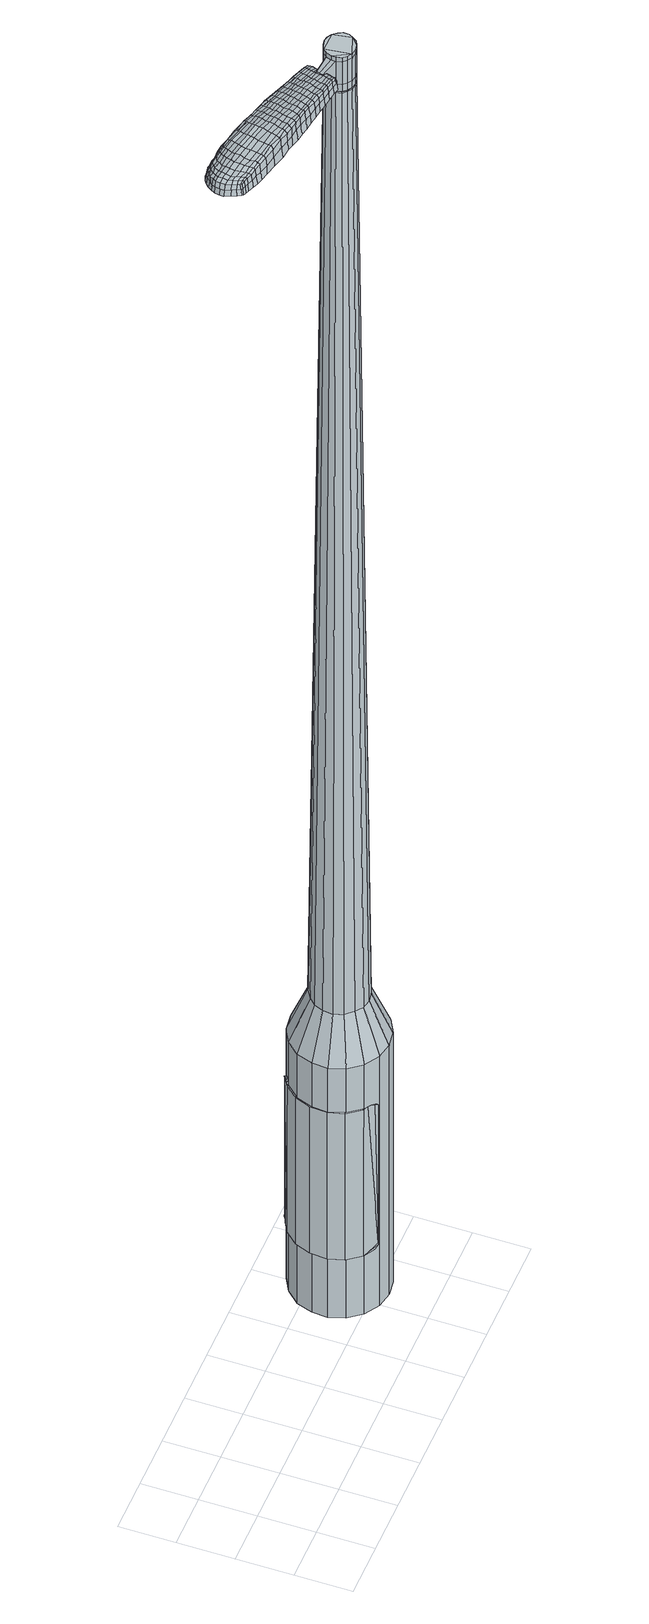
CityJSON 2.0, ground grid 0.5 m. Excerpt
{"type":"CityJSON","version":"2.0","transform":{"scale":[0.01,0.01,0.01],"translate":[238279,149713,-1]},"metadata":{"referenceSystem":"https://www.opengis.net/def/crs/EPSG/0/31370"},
"CityObjects":{
"object1":{"type":"GenericCityObject","attributes":{"cluster":1024,"mean_distance_to_centroid":0.194,"new_centroid_x":238281.67,"new_centroid_y":149713.82,"mean_distance_to_camera":7.69,"H1":64.85,"H2":63.57,"Z_final":111.06,"cluster2":94,"proj_x":238282.04,"proj_y":149712.07,"id_line":48024,"bearing_l":78.1,"distance":1.79,"orientation":"left","G_obj":168.1},"geometry":[{"type":"MultiSurface","lod":"2","boundaries":[[[0,1,2,3]],[[1,4,5,2]],[[4,6,7,5]],[[6,8,9,7]],[[8,10,11,9]],[[10,12,13,11]],[[12,14,15,13]],[[14,16,17,15]],[[16,18,19,17]],[[18,20,21,19]],[[20,22,23,21]],[[22,24,25,23]],[[24,26,27,25]],[[26,28,29,27]],[[28,30,31,29]],[[30,32,33,31]],[[32,34,35,33]],[[34,0,3,35]],[[36,37,38,39]],[[38,40,41,42]],[[41,43,42]],[[42,44,45,46]],[[45,47,46]],[[46,48,49,50]],[[49,51,50]],[[42,46,50,38]],[[50,52,39,38]],[[53,36,39]],[[2,5,7,35]],[[7,9,11,15]],[[11,13,15]],[[15,17,19,23]],[[19,21,23]],[[23,25,27,31]],[[27,29,31]],[[15,23,31,7]],[[31,33,35,7]],[[3,2,35]],[[1,0,54,55]],[[0,34,56,54]],[[34,32,57,56]],[[32,30,58,57]],[[30,28,59,58]],[[28,26,60,59]],[[26,24,61,60]],[[24,22,62,61]],[[22,20,63,62]],[[20,18,64,63]],[[18,16,65,64]],[[16,14,66,65]],[[14,12,67,66]],[[12,10,68,67]],[[10,8,69,68]],[[8,6,70,69]],[[6,4,71,70]],[[4,1,55,71]],[[55,54,72,73]],[[54,56,74,72]],[[56,57,75,74]],[[57,58,76,75]],[[58,59,77,76]],[[59,60,78,77]],[[60,61,79,78]],[[61,62,80,79]],[[62,63,81,80]],[[63,64,82,81]],[[64,65,83,82]],[[65,66,84,83]],[[66,67,85,84]],[[67,68,86,85]],[[68,69,87,86]],[[69,70,88,87]],[[70,71,89,88]],[[71,55,73,89]],[[90,91,92,93]],[[94,95,91,90]],[[96,97,95,94]],[[98,99,97,96]],[[100,101,99,98]],[[102,103,101,100]],[[104,105,103,102]],[[106,107,105,104]],[[108,109,107,106]],[[110,111,109,108]],[[112,113,111,110]],[[84,114,113,112]],[[115,116,114,84]],[[86,117,116,115]],[[87,118,117,86]],[[88,119,118,87]],[[89,120,119,88]],[[93,92,120,89]],[[121,122,123,124]],[[125,121,124,126]],[[127,125,126,128]],[[129,127,128,130]],[[131,129,130,132]],[[133,131,132,134]],[[135,133,134,136]],[[137,135,136,138]],[[139,137,138,140]],[[141,139,140,142]],[[143,141,142,144]],[[145,143,144,146]],[[147,145,146,148]],[[149,147,148,150]],[[151,149,150,152]],[[153,151,152,154]],[[73,72,90,93]],[[72,74,94,90]],[[74,75,96,94]],[[75,76,98,96]],[[76,77,100,98]],[[77,78,102,100]],[[78,79,104,102]],[[79,80,106,104]],[[80,81,108,106]],[[81,82,110,108]],[[82,83,112,110]],[[83,84,112]],[[85,115,84]],[[85,86,115]],[[73,93,89]],[[155,156,92,91]],[[156,120,92]],[[157,116,117]],[[157,114,116]],[[158,113,114]],[[158,159,111,113]],[[159,160,109,111]],[[160,161,107,109]],[[161,162,105,107]],[[162,163,103,105]],[[163,164,101,103]],[[164,165,99,101]],[[165,166,97,99]],[[166,167,95,97]],[[167,155,91,95]],[[39,52,153,168]],[[156,155,169,154]],[[53,39,168,122]],[[155,167,123,169]],[[36,53,122,121]],[[167,166,124,123]],[[37,36,121,125]],[[166,165,126,124]],[[38,37,125,127]],[[165,164,128,126]],[[40,38,127,129]],[[164,163,130,128]],[[41,40,129,131]],[[163,162,132,130]],[[43,41,131,133]],[[162,161,134,132]],[[42,43,133,135]],[[161,160,136,134]],[[44,42,135,137]],[[160,159,138,136]],[[45,44,137,139]],[[159,158,140,138]],[[47,45,139,141]],[[158,114,142,140]],[[46,47,141,143]],[[114,157,144,142]],[[48,46,143,145]],[[157,117,146,144]],[[49,48,145,147]],[[117,118,148,146]],[[51,49,147,149]],[[118,119,150,148]],[[50,51,149,151]],[[119,120,152,150]],[[52,50,151,153]],[[120,156,154,152]],[[153,154,170,171]],[[154,169,172,170]],[[169,123,173,172]],[[123,122,174,173]],[[122,168,175,174]],[[168,153,171,175]],[[176,177,178,179]],[[180,176,179,181]],[[176,180,182,183]],[[177,176,183,184]],[[185,186,187,188]],[[189,185,188,190]],[[185,189,191,192]],[[186,185,192,193]],[[194,195,196,197]],[[198,194,197,199]],[[194,198,200,201]],[[195,194,201,202]],[[203,204,205,206]],[[207,203,206,208]],[[203,207,209,210]],[[204,203,210,211]],[[212,213,214,215]],[[216,212,215,217]],[[212,216,218,219]],[[213,212,219,220]],[[221,222,223,224]],[[225,221,224,226]],[[221,225,227,228]],[[222,221,228,229]],[[230,231,232,233]],[[222,230,233,223]],[[230,222,229,234]],[[231,230,234,235]],[[236,237,238,239]],[[231,236,239,232]],[[236,231,235,240]],[[237,236,240,241]],[[242,180,181,243]],[[237,242,243,238]],[[242,237,241,244]],[[180,242,244,182]],[[245,246,247,248]],[[249,245,248,250]],[[245,249,251,252]],[[246,245,252,253]],[[254,255,256,257]],[[246,254,257,247]],[[254,246,253,258]],[[255,254,258,259]],[[260,261,262,263]],[[255,260,263,256]],[[260,255,259,264]],[[261,260,264,265]],[[266,267,268,269]],[[261,266,269,262]],[[266,261,265,270]],[[267,266,270,271]],[[272,177,184,273]],[[267,272,273,268]],[[272,267,271,274]],[[177,272,274,178]],[[275,276,277,278]],[[279,275,278,280]],[[275,279,281,282]],[[276,275,282,283]],[[284,285,286,287]],[[276,284,287,277]],[[284,276,283,288]],[[285,284,288,289]],[[290,291,292,293]],[[285,290,293,286]],[[290,285,289,294]],[[291,290,294,295]],[[296,189,190,297]],[[291,296,297,292]],[[296,291,295,298]],[[189,296,298,191]],[[299,300,301,302]],[[303,299,302,304]],[[299,303,305,306]],[[300,299,306,307]],[[308,309,310,311]],[[300,308,311,301]],[[308,300,307,312]],[[309,308,312,313]],[[314,315,316,317]],[[309,314,317,310]],[[314,309,313,318]],[[315,314,318,319]],[[320,321,322,323]],[[315,320,323,316]],[[320,315,319,324]],[[321,320,324,325]],[[326,186,193,327]],[[321,326,327,322]],[[326,321,325,328]],[[186,326,328,187]],[[329,215,214,330]],[[331,329,330,332]],[[329,331,333,334]],[[215,329,334,217]],[[335,331,332,336]],[[337,335,336,338]],[[335,337,339,340]],[[331,335,340,333]],[[341,337,338,342]],[[343,341,342,344]],[[341,343,345,346]],[[337,341,346,339]],[[347,343,344,348]],[[349,347,348,350]],[[347,349,351,352]],[[343,347,352,345]],[[353,349,350,354]],[[204,353,354,205]],[[353,204,211,355]],[[349,353,355,351]],[[356,357,202,201]],[[358,356,201,200]],[[356,358,359,360]],[[357,356,360,361]],[[362,363,361,360]],[[364,362,360,359]],[[362,364,365,366]],[[363,362,366,367]],[[368,369,367,366]],[[370,368,366,365]],[[368,370,371,372]],[[369,368,372,373]],[[374,375,373,372]],[[376,374,372,371]],[[374,376,209,207]],[[375,374,207,208]],[[377,378,379,380]],[[279,377,380,281]],[[377,279,280,381]],[[378,377,381,382]],[[383,198,199,384]],[[378,383,384,379]],[[383,378,382,385]],[[198,383,385,200]],[[386,387,388,389]],[[225,386,389,227]],[[386,225,226,390]],[[387,386,390,391]],[[392,393,394,395]],[[387,392,395,388]],[[392,387,391,396]],[[393,392,396,397]],[[398,195,202,399]],[[393,398,399,394]],[[398,393,397,400]],[[195,398,400,196]],[[401,402,403,404]],[[183,401,404,184]],[[401,183,182,405]],[[402,401,405,406]],[[407,408,409,410]],[[402,407,410,403]],[[407,402,406,411]],[[408,407,411,412]],[[413,206,205,414]],[[408,413,414,409]],[[413,408,412,415]],[[206,413,415,208]],[[416,417,418,419]],[[188,416,419,190]],[[416,188,187,420]],[[417,416,420,421]],[[422,210,209,423]],[[417,422,423,418]],[[422,417,421,424]],[[210,422,424,211]],[[425,426,427,428]],[[303,425,428,305]],[[425,303,304,429]],[[426,425,429,430]],[[431,216,217,432]],[[426,431,432,427]],[[431,426,430,433]],[[216,431,433,218]],[[434,435,436,437]],[[249,434,437,251]],[[434,249,250,438]],[[435,434,438,439]],[[440,441,442,443]],[[435,440,443,436]],[[440,435,439,444]],[[441,440,444,445]],[[446,213,220,447]],[[441,446,447,442]],[[446,441,445,448]],[[213,446,448,214]],[[449,450,439,438]],[[248,449,438,250]],[[449,248,247,451]],[[450,449,451,452]],[[453,454,445,444]],[[450,453,444,439]],[[453,450,452,455]],[[454,453,455,456]],[[457,330,214,448]],[[454,457,448,445]],[[457,454,456,458]],[[330,457,458,332]],[[459,460,461,462]],[[306,459,462,307]],[[459,306,305,428]],[[460,459,428,427]],[[463,334,333,464]],[[460,463,464,461]],[[463,460,427,432]],[[334,463,432,217]],[[465,466,452,451]],[[257,465,451,247]],[[465,257,256,467]],[[466,465,467,468]],[[469,470,456,455]],[[466,469,455,452]],[[469,466,468,471]],[[470,469,471,472]],[[473,336,332,458]],[[470,473,458,456]],[[473,470,472,474]],[[336,473,474,338]],[[475,476,477,478]],[[312,475,478,313]],[[475,312,307,462]],[[476,475,462,461]],[[479,340,339,480]],[[476,479,480,477]],[[479,476,461,464]],[[340,479,464,333]],[[481,482,468,467]],[[263,481,467,256]],[[481,263,262,483]],[[482,481,483,484]],[[485,486,472,471]],[[482,485,471,468]],[[485,482,484,487]],[[486,485,487,488]],[[489,342,338,474]],[[486,489,474,472]],[[489,486,488,490]],[[342,489,490,344]],[[491,492,493,494]],[[318,491,494,319]],[[491,318,313,478]],[[492,491,478,477]],[[495,346,345,496]],[[492,495,496,493]],[[495,492,477,480]],[[346,495,480,339]],[[497,498,484,483]],[[269,497,483,262]],[[497,269,268,499]],[[498,497,499,500]],[[501,502,488,487]],[[498,501,487,484]],[[501,498,500,503]],[[502,501,503,504]],[[505,348,344,490]],[[502,505,490,488]],[[505,502,504,506]],[[348,505,506,350]],[[507,508,509,510]],[[324,507,510,325]],[[507,324,319,494]],[[508,507,494,493]],[[511,352,351,512]],[[508,511,512,509]],[[511,508,493,496]],[[352,511,496,345]],[[513,514,500,499]],[[273,513,499,268]],[[513,273,184,404]],[[514,513,404,403]],[[515,516,504,503]],[[514,515,503,500]],[[515,514,403,410]],[[516,515,410,409]],[[517,354,350,506]],[[516,517,506,504]],[[517,516,409,414]],[[354,517,414,205]],[[518,519,421,420]],[[328,518,420,187]],[[518,328,325,510]],[[519,518,510,509]],[[520,355,211,424]],[[519,520,424,421]],[[520,519,509,512]],[[355,520,512,351]],[[521,522,382,381]],[[278,521,381,280]],[[521,278,277,523]],[[522,521,523,524]],[[525,358,200,385]],[[522,525,385,382]],[[525,522,524,526]],[[358,525,526,359]],[[527,528,529,530]],[[228,527,530,229]],[[527,228,227,389]],[[528,527,389,388]],[[531,532,533,534]],[[528,531,534,529]],[[531,528,388,395]],[[532,531,395,394]],[[535,357,361,536]],[[532,535,536,533]],[[535,532,394,399]],[[357,535,399,202]],[[537,538,524,523]],[[287,537,523,277]],[[537,287,286,539]],[[538,537,539,540]],[[541,364,359,526]],[[538,541,526,524]],[[541,538,540,542]],[[364,541,542,365]],[[543,544,545,546]],[[234,543,546,235]],[[543,234,229,530]],[[544,543,530,529]],[[547,548,549,550]],[[544,547,550,545]],[[547,544,529,534]],[[548,547,534,533]],[[551,363,367,552]],[[548,551,552,549]],[[551,548,533,536]],[[363,551,536,361]],[[553,554,540,539]],[[293,553,539,286]],[[553,293,292,555]],[[554,553,555,556]],[[557,370,365,542]],[[554,557,542,540]],[[557,554,556,558]],[[370,557,558,371]],[[559,560,561,562]],[[240,559,562,241]],[[559,240,235,546]],[[560,559,546,545]],[[563,564,565,566]],[[560,563,566,561]],[[563,560,545,550]],[[564,563,550,549]],[[567,369,373,568]],[[564,567,568,565]],[[567,564,549,552]],[[369,567,552,367]],[[569,570,556,555]],[[297,569,555,292]],[[569,297,190,419]],[[570,569,419,418]],[[571,376,371,558]],[[570,571,558,556]],[[571,570,418,423]],[[376,571,423,209]],[[572,573,406,405]],[[244,572,405,182]],[[572,244,241,562]],[[573,572,562,561]],[[574,575,412,411]],[[573,574,411,406]],[[574,573,561,566]],[[575,574,566,565]],[[576,375,208,415]],[[575,576,415,412]],[[576,575,565,568]],[[375,576,568,373]],[[577,578,579,580]],[[580,579,581,582]],[[583,581,579,584]],[[584,579,578,585]],[[586,587,588,589]],[[589,588,590,591]],[[592,590,588,593]],[[593,588,587,594]],[[595,596,597,598]],[[598,597,599,600]],[[601,599,597,602]],[[602,597,596,603]],[[604,605,606,607]],[[607,606,608,609]],[[610,608,606,611]],[[611,606,605,612]],[[613,614,615,616]],[[616,615,617,618]],[[619,617,615,620]],[[620,615,614,621]],[[622,623,624,625]],[[625,624,626,627]],[[628,626,624,629]],[[629,624,623,630]],[[631,632,633,634]],[[634,633,623,622]],[[630,623,633,635]],[[635,633,632,636]],[[637,638,639,640]],[[640,639,632,631]],[[636,632,639,641]],[[641,639,638,642]],[[582,581,643,644]],[[644,643,638,637]],[[642,638,643,645]],[[645,643,581,583]],[[646,647,648,649]],[[649,648,650,651]],[[652,650,648,653]],[[653,648,647,654]],[[655,656,657,658]],[[658,657,647,646]],[[654,647,657,659]],[[659,657,656,660]],[[661,662,663,664]],[[664,663,656,655]],[[660,656,663,665]],[[665,663,662,666]],[[667,668,669,670]],[[670,669,662,661]],[[666,662,669,671]],[[671,669,668,672]],[[585,578,673,674]],[[674,673,668,667]],[[672,668,673,675]],[[675,673,578,577]],[[676,677,678,679]],[[679,678,680,681]],[[682,680,678,683]],[[683,678,677,684]],[[685,686,687,688]],[[688,687,677,676]],[[684,677,687,689]],[[689,687,686,690]],[[691,692,693,694]],[[694,693,686,685]],[[690,686,693,695]],[[695,693,692,696]],[[591,590,697,698]],[[698,697,692,691]],[[696,692,697,699]],[[699,697,590,592]],[[700,701,702,703]],[[703,702,704,705]],[[706,704,702,707]],[[707,702,701,708]],[[709,710,711,712]],[[712,711,701,700]],[[708,701,711,713]],[[713,711,710,714]],[[715,716,717,718]],[[718,717,710,709]],[[714,710,717,719]],[[719,717,716,720]],[[721,722,723,724]],[[724,723,716,715]],[[720,716,723,725]],[[725,723,722,726]],[[594,587,727,728]],[[728,727,722,721]],[[726,722,727,729]],[[729,727,587,586]],[[613,616,730,731]],[[731,730,732,733]],[[734,732,730,174]],[[174,730,616,618]],[[733,732,735,736]],[[736,735,737,738]],[[739,737,735,740]],[[740,735,732,734]],[[738,737,741,742]],[[742,741,743,744]],[[745,743,741,746]],[[746,741,737,739]],[[744,743,747,748]],[[748,747,749,750]],[[751,749,747,752]],[[752,747,743,745]],[[750,749,753,754]],[[754,753,605,604]],[[612,605,753,755]],[[755,753,749,751]],[[603,756,757,602]],[[602,757,758,601]],[[759,758,757,760]],[[760,757,756,761]],[[761,762,763,760]],[[760,763,764,759]],[[765,764,763,766]],[[766,763,762,767]],[[767,768,769,766]],[[766,769,770,765]],[[771,770,769,772]],[[772,769,768,773]],[[773,774,775,772]],[[772,775,776,771]],[[610,776,775,608]],[[608,775,774,609]],[[777,778,779,780]],[[780,779,680,682]],[[681,680,779,781]],[[781,779,778,782]],[[600,599,783,784]],[[784,783,778,777]],[[782,778,783,785]],[[785,783,599,601]],[[786,787,788,789]],[[789,788,626,628]],[[627,626,788,790]],[[790,788,787,791]],[[792,793,794,795]],[[795,794,787,786]],[[791,787,794,796]],[[796,794,793,797]],[[603,596,798,799]],[[799,798,793,792]],[[797,793,798,800]],[[800,798,596,595]],[[801,802,803,804]],[[804,803,584,585]],[[583,584,803,805]],[[805,803,802,806]],[[807,808,809,810]],[[810,809,802,801]],[[806,802,809,811]],[[811,809,808,812]],[[604,607,813,814]],[[814,813,808,807]],[[812,808,813,815]],[[815,813,607,609]],[[816,817,818,819]],[[819,818,589,591]],[[586,589,818,820]],[[820,818,817,821]],[[610,611,822,823]],[[823,822,817,816]],[[821,817,822,824]],[[824,822,611,612]],[[825,826,704,827]],[[827,704,706]],[[705,704,828]],[[828,704,826,829]],[[618,617,830,831]],[[831,830,826,825]],[[829,826,830,832]],[[832,830,617,619]],[[833,834,835,836]],[[836,835,650,652]],[[651,650,835,837]],[[837,835,834,838]],[[839,840,841,842]],[[842,841,834,833]],[[838,834,841,843]],[[843,841,840,844]],[[621,614,845,846]],[[846,845,840,839]],[[844,840,845,847]],[[847,845,614,613]],[[838,848,849,837]],[[837,849,649,651]],[[646,649,849,850]],[[850,849,848,851]],[[844,852,853,843]],[[843,853,848,838]],[[851,848,853,854]],[[854,853,852,855]],[[613,731,856,847]],[[847,856,852,844]],[[855,852,856,857]],[[857,856,731,733]],[[858,859,860,861]],[[861,860,707,708]],[[706,707,860,827]],[[827,860,859,825]],[[734,174,862,863]],[[863,862,859,858]],[[825,859,862,831]],[[831,862,174,618]],[[851,864,865,850]],[[850,865,658,646]],[[655,658,865,866]],[[866,865,864,867]],[[855,868,869,854]],[[854,869,864,851]],[[867,864,869,870]],[[870,869,868,871]],[[733,736,872,857]],[[857,872,868,855]],[[871,868,872,873]],[[873,872,736,738]],[[874,875,876,877]],[[877,876,713,714]],[[708,713,876,861]],[[861,876,875,858]],[[739,740,878,879]],[[879,878,875,874]],[[858,875,878,863]],[[863,878,740,734]],[[867,880,881,866]],[[866,881,664,655]],[[661,664,881,882]],[[882,881,880,883]],[[871,884,885,870]],[[870,885,880,867]],[[883,880,885,886]],[[886,885,884,887]],[[738,742,888,873]],[[873,888,884,871]],[[887,884,888,889]],[[889,888,742,744]],[[890,891,892,893]],[[893,892,719,720]],[[714,719,892,877]],[[877,892,891,874]],[[745,746,894,895]],[[895,894,891,890]],[[874,891,894,879]],[[879,894,746,739]],[[883,896,897,882]],[[882,897,670,661]],[[667,670,897,898]],[[898,897,896,899]],[[887,900,901,886]],[[886,901,896,883]],[[899,896,901,902]],[[902,901,900,903]],[[744,748,904,889]],[[889,904,900,887]],[[903,900,904,905]],[[905,904,748,750]],[[906,907,908,909]],[[909,908,725,726]],[[720,725,908,893]],[[893,908,907,890]],[[751,752,910,911]],[[911,910,907,906]],[[890,907,910,895]],[[895,910,752,745]],[[899,912,913,898]],[[898,913,674,667]],[[585,674,913,804]],[[804,913,912,801]],[[903,914,915,902]],[[902,915,912,899]],[[801,912,915,810]],[[810,915,914,807]],[[750,754,916,905]],[[905,916,914,903]],[[807,914,916,814]],[[814,916,754,604]],[[821,917,918,820]],[[820,918,729,586]],[[726,729,918,909]],[[909,918,917,906]],[[612,755,919,824]],[[824,919,917,821]],[[906,917,919,911]],[[911,919,755,751]],[[782,920,921,781]],[[781,921,679,681]],[[676,679,921,922]],[[922,921,920,923]],[[601,758,924,785]],[[785,924,920,782]],[[923,920,924,925]],[[925,924,758,759]],[[926,927,928,929]],[[929,928,629,630]],[[628,629,928,789]],[[789,928,927,786]],[[930,931,932,933]],[[933,932,927,926]],[[786,927,932,795]],[[795,932,931,792]],[[761,756,934,935]],[[935,934,931,930]],[[792,931,934,799]],[[799,934,756,603]],[[923,936,937,922]],[[922,937,688,676]],[[685,688,937,938]],[[938,937,936,939]],[[759,764,940,925]],[[925,940,936,923]],[[939,936,940,941]],[[941,940,764,765]],[[942,943,944,945]],[[945,944,635,636]],[[630,635,944,929]],[[929,944,943,926]],[[946,947,948,949]],[[949,948,943,942]],[[926,943,948,933]],[[933,948,947,930]],[[767,762,950,951]],[[951,950,947,946]],[[930,947,950,935]],[[935,950,762,761]],[[939,952,953,938]],[[938,953,694,685]],[[691,694,953,954]],[[954,953,952,955]],[[765,770,956,941]],[[941,956,952,939]],[[955,952,956,957]],[[957,956,770,771]],[[958,959,960,961]],[[961,960,641,642]],[[636,641,960,945]],[[945,960,959,942]],[[962,963,964,965]],[[965,964,959,958]],[[942,959,964,949]],[[949,964,963,946]],[[773,768,966,967]],[[967,966,963,962]],[[946,963,966,951]],[[951,966,768,767]],[[955,968,969,954]],[[954,969,698,691]],[[591,698,969,819]],[[819,969,968,816]],[[771,776,970,957]],[[957,970,968,955]],[[816,968,970,823]],[[823,970,776,610]],[[806,971,972,805]],[[805,972,645,583]],[[642,645,972,961]],[[961,972,971,958]],[[812,973,974,811]],[[811,974,971,806]],[[958,971,974,965]],[[965,974,973,962]],[[609,774,975,815]],[[815,975,973,812]],[[962,973,975,967]],[[967,975,774,773]],[[577,580,179,178]],[[580,582,181,179]],[[592,593,192,191]],[[593,594,193,192]],[[595,598,197,196]],[[598,600,199,197]],[[619,620,219,218]],[[620,621,220,219]],[[622,625,224,223]],[[625,627,226,224]],[[631,634,233,232]],[[634,622,223,233]],[[637,640,239,238]],[[640,631,232,239]],[[582,644,243,181]],[[644,637,238,243]],[[652,653,252,251]],[[653,654,253,252]],[[654,659,258,253]],[[659,660,259,258]],[[660,665,264,259]],[[665,666,265,264]],[[666,671,270,265]],[[671,672,271,270]],[[672,675,274,271]],[[675,577,178,274]],[[682,683,282,281]],[[683,684,283,282]],[[684,689,288,283]],[[689,690,289,288]],[[690,695,294,289]],[[695,696,295,294]],[[696,699,298,295]],[[699,592,191,298]],[[700,703,302,301]],[[703,705,304,302]],[[709,712,311,310]],[[712,700,301,311]],[[715,718,317,316]],[[718,709,310,317]],[[721,724,323,322]],[[724,715,316,323]],[[594,728,327,193]],[[728,721,322,327]],[[777,780,380,379]],[[780,682,281,380]],[[600,784,384,199]],[[784,777,379,384]],[[627,790,390,226]],[[790,791,391,390]],[[791,796,396,391]],[[796,797,397,396]],[[797,800,400,397]],[[800,595,196,400]],[[705,828,429,304]],[[828,829,430,429]],[[829,832,433,430]],[[832,619,218,433]],[[833,836,437,436]],[[836,652,251,437]],[[839,842,443,442]],[[842,833,436,443]],[[621,846,447,220]],[[846,839,442,447]],[[976,977,978,979]],[[980,981,979,978]],[[982,983,984,985]],[[986,987,988,989]],[[977,990,991,978]],[[992,980,978,991]],[[993,982,985,994]],[[995,996,987,986]],[[990,997,998,991]],[[998,999,992,991]],[[1000,993,994,1001]],[[1002,996,995,1003]],[[997,1004,1005,998]],[[1005,1006,999,998]],[[1007,1000,1001,1008]],[[1009,1002,1003,1010]],[[1011,1012,1013,1014]],[[1015,1016,1012,1011]],[[1015,1017,1018,1016]],[[1017,1019,1020,1018]],[[1021,1022,1023,1024]],[[1025,1026,1022,1021]],[[1027,1028,1026,1025]],[[1029,1030,1028,1027]],[[1024,1013,1012,1021]],[[1021,1012,1016,1025]],[[1016,1018,1027,1025]],[[1018,1020,1029,1027]],[[985,984,981,980]],[[994,985,980,992]],[[999,1001,994,992]],[[1006,1008,1001,999]],[[986,989,983,982]],[[995,986,982,993]],[[1003,995,993,1000]],[[1010,1003,1000,1007]],[[987,1011,1014,988]],[[996,1015,1011,987]],[[1017,1015,996,1002]],[[1019,1017,1002,1009]],[[1031,1032,1033,1034]],[[1033,1035,1036,1037]],[[1033,1037,1038,1039]],[[1033,1039,1034]],[[1040,1031,1034,1041]],[[1042,1041,1034,1043]],[[1044,1043,1034]],[[1045,1033,1032,1046]],[[1047,1045,1046,1048]],[[1049,1047,1048,1050]],[[1051,1049,1050,1052]],[[1053,1051,1052,1054]],[[1054,1055,1056,1057]],[[1054,1057,1058,1059]],[[1054,1059,1060,1061]],[[1060,1062,1063,1064]],[[1060,1064,1065,1066]],[[1060,1066,1061]],[[1054,1061,1053]],[[1067,1068,1032,1031]],[[1069,1070,1035,1033]],[[1071,1072,1044,1034]],[[1068,1073,1046,1032]],[[1074,1069,1033,1045]],[[1073,1075,1048,1046]],[[1076,1074,1045,1047]],[[1075,1077,1050,1048]],[[1078,1076,1047,1049]],[[1077,1079,1052,1050]],[[1080,1078,1049,1051]],[[1079,1081,1054,1052]],[[1082,1080,1051,1053]],[[1081,1083,1055,1054]],[[1084,1085,1062,1060]],[[1086,1082,1053,1061]],[[1056,1055,1083,1087]],[[1057,1056,1087,1088]],[[1058,1057,1088,1089]],[[1059,1058,1089,1090]],[[1060,1059,1090,1084]],[[1091,1067,1031,1040]],[[1092,1091,1040,1041]],[[1093,1092,1041,1042]],[[1094,1093,1042,1043]],[[1072,1094,1043,1044]],[[1036,1035,1070,1095]],[[1063,1062,1085,1096]],[[1037,1036,1095,1097]],[[1038,1037,1097,1098]],[[1039,1038,1098,1099]],[[1034,1039,1099,1071]],[[1064,1063,1096,1100]],[[1065,1064,1100,1101]],[[1066,1065,1101,1102]],[[1061,1066,1102,1086]]]}]}
},
"vertices":[
[224,89,384],[229,103,384],[229,103,96],[224,89,96],[239,114,384],[239,114,96],[252,121,384],[252,121,96],[267,123,384],[267,123,96],[281,120,384],[281,120,96],[294,112,384],[294,112,96],[303,101,384],[303,101,96],[307,87,384],[307,87,96],[307,72,384],[307,72,96],[301,58,384],[301,58,96],[291,47,384],[291,47,96],[278,40,384],[278,40,96],[264,38,384],[264,38,96],[250,41,384],[250,41,96],[237,49,384],[237,49,96],[228,61,384],[228,61,96],[223,75,384],[223,75,96],[253,74,1524],[256,71,1524],[260,68,1524],[252,83,1524],[265,67,1524],[270,68,1524],[277,74,1524],[274,70,1524],[279,78,1524],[279,83,1524],[274,91,1524],[277,87,1524],[270,93,1524],[266,94,1524],[257,91,1524],[261,93,1524],[254,88,1524],[252,79,1524],[241,86,429],[244,94,429],[240,77,429],[243,69,429],[249,62,429],[256,57,429],[264,55,429],[273,57,429],[281,61,429],[287,67,429],[290,75,429],[290,84,429],[288,93,429],[282,99,429],[275,104,429],[266,106,429],[258,105,429],[250,100,429],[252,83,1483],[254,88,1483],[252,79,1483],[253,74,1483],[256,71,1483],[260,68,1483],[265,67,1483],[270,68,1483],[274,70,1483],[277,74,1483],[279,78,1483],[279,83,1483],[277,87,1483],[274,91,1483],[270,93,1483],[266,94,1483],[261,93,1483],[257,91,1483],[253,83,1483],[253,83,1485],[254,87,1485],[254,87,1483],[253,79,1483],[253,79,1485],[254,75,1483],[254,75,1485],[257,71,1483],[257,71,1485],[261,69,1483],[261,69,1485],[265,68,1483],[265,68,1485],[269,68,1483],[269,68,1485],[273,71,1483],[273,71,1485],[276,74,1483],[276,74,1485],[278,78,1483],[278,78,1485],[278,82,1483],[278,82,1485],[277,87,1485],[274,90,1483],[274,90,1485],[270,93,1485],[266,94,1485],[261,93,1485],[257,91,1485],[253,74,1519],[252,79,1519],[252,79,1493],[253,74,1493],[256,71,1519],[256,71,1493],[260,68,1519],[260,68,1493],[265,67,1519],[265,67,1493],[270,68,1519],[270,68,1493],[274,70,1519],[274,70,1493],[277,74,1519],[277,74,1493],[279,78,1519],[279,78,1493],[279,83,1519],[279,83,1493],[277,87,1519],[277,87,1493],[274,91,1519],[274,91,1493],[270,93,1519],[270,93,1493],[266,94,1519],[266,94,1493],[261,93,1519],[261,93,1493],[257,91,1519],[257,91,1493],[254,88,1519],[254,88,1493],[252,83,1485],[254,88,1485],[274,91,1485],[279,83,1485],[279,78,1485],[277,74,1485],[274,70,1485],[270,68,1485],[265,67,1485],[260,68,1485],[256,71,1485],[253,74,1485],[252,79,1485],[252,83,1519],[252,83,1493],[235,90,1513],[235,90,1518],[234,87,1513],[233,84,1513],[233,84,1518],[234,87,1518],[165,122,1519],[172,120,1518],[171,122,1509],[164,123,1510],[157,124,1519],[156,125,1510],[158,122,1526],[166,120,1525],[173,118,1525],[157,84,1519],[164,83,1518],[166,84,1525],[159,85,1525],[149,86,1519],[150,87,1526],[147,84,1510],[156,83,1510],[163,82,1509],[89,116,1519],[90,120,1519],[89,120,1513],[88,116,1513],[89,112,1519],[88,112,1513],[91,112,1524],[91,116,1524],[91,120,1524],[162,101,1530],[169,100,1529],[169,103,1529],[162,104,1530],[153,103,1531],[153,106,1531],[152,99,1530],[161,97,1530],[168,96,1529],[241,85,1512],[241,87,1512],[240,87,1517],[239,85,1517],[240,82,1512],[239,82,1517],[239,82,1506],[240,85,1506],[240,88,1506],[107,133,1519],[111,132,1519],[110,134,1512],[107,134,1512],[105,132,1518],[104,134,1512],[105,132,1522],[107,131,1523],[111,131,1524],[115,132,1519],[121,131,1519],[120,133,1512],[115,133,1512],[115,130,1524],[121,130,1525],[127,130,1519],[134,129,1519],[134,130,1511],[126,132,1511],[127,129,1526],[135,127,1526],[146,126,1519],[145,128,1510],[146,125,1526],[237,102,1513],[229,104,1513],[230,103,1518],[237,101,1517],[242,101,1512],[241,100,1516],[241,102,1506],[236,104,1507],[229,106,1507],[222,106,1514],[215,108,1515],[215,107,1520],[223,105,1519],[221,108,1507],[214,110,1507],[208,110,1515],[201,112,1516],[201,111,1522],[208,109,1521],[207,112,1508],[200,114,1508],[193,114,1517],[186,116,1517],[187,115,1524],[194,113,1523],[193,116,1508],[185,118,1509],[179,118,1518],[180,116,1524],[178,120,1509],[99,98,1519],[102,97,1519],[103,98,1524],[100,99,1523],[97,99,1518],[98,100,1522],[96,98,1512],[98,97,1512],[101,96,1512],[107,95,1519],[112,94,1519],[113,95,1525],[108,96,1524],[106,94,1512],[111,92,1512],[118,92,1519],[126,90,1519],[127,91,1526],[119,93,1526],[117,91,1511],[124,89,1511],[137,88,1519],[138,89,1526],[136,87,1510],[230,73,1513],[223,74,1513],[222,73,1507],[229,72,1507],[236,72,1512],[235,71,1506],[235,73,1516],[231,74,1517],[224,75,1518],[215,75,1514],[208,76,1515],[207,75,1507],[214,74,1507],[216,76,1519],[209,77,1520],[201,77,1515],[193,78,1516],[192,77,1508],[199,76,1508],[202,78,1521],[194,80,1522],[186,79,1517],[179,81,1517],[177,79,1509],[184,78,1508],[187,81,1523],[180,82,1524],[171,82,1518],[170,80,1509],[173,83,1524],[234,86,1519],[235,89,1519],[227,88,1520],[227,90,1520],[226,85,1520],[234,83,1519],[220,89,1522],[220,92,1522],[212,91,1523],[213,93,1523],[212,88,1523],[219,86,1521],[205,92,1524],[206,95,1524],[198,94,1525],[198,97,1525],[197,90,1525],[204,89,1524],[190,95,1526],[191,98,1526],[183,97,1527],[184,100,1527],[183,93,1527],[190,92,1526],[176,98,1528],[177,101,1528],[175,95,1528],[94,115,1527],[94,119,1527],[94,111,1526],[98,110,1527],[98,114,1528],[99,118,1528],[104,113,1529],[105,117,1529],[104,109,1528],[111,107,1530],[111,112,1530],[112,115,1530],[119,110,1531],[119,114,1531],[118,106,1530],[127,104,1531],[127,108,1531],[128,112,1531],[140,106,1531],[141,109,1531],[139,102,1531],[95,100,1518],[93,103,1519],[92,102,1513],[94,99,1513],[96,101,1523],[95,103,1523],[91,107,1519],[90,107,1513],[92,107,1524],[102,132,1518],[100,131,1518],[101,130,1523],[104,131,1523],[102,133,1513],[99,132,1513],[97,129,1519],[94,126,1519],[95,126,1524],[98,128,1523],[96,130,1513],[93,127,1513],[91,123,1519],[93,123,1524],[91,124,1513],[166,118,1528],[165,117,1528],[172,115,1528],[173,117,1527],[158,121,1528],[157,119,1529],[165,114,1529],[164,111,1530],[171,109,1529],[172,112,1528],[156,116,1529],[155,113,1530],[163,108,1530],[170,106,1529],[154,110,1531],[159,87,1528],[159,89,1529],[151,91,1529],[150,88,1528],[166,86,1527],[167,88,1528],[160,93,1529],[151,95,1530],[167,92,1528],[238,73,1512],[238,75,1512],[237,76,1517],[237,74,1517],[237,72,1506],[237,74,1506],[239,78,1512],[238,79,1517],[238,78,1506],[244,99,1512],[243,97,1512],[243,98,1506],[243,100,1506],[242,99,1517],[242,97,1517],[243,95,1512],[242,93,1512],[242,93,1506],[242,96,1506],[242,95,1517],[241,92,1517],[242,90,1512],[241,90,1506],[241,90,1517],[237,100,1519],[237,98,1519],[230,102,1520],[230,100,1520],[236,96,1519],[236,94,1519],[229,98,1520],[229,95,1520],[235,91,1519],[228,93,1520],[232,75,1519],[232,77,1519],[225,78,1520],[224,76,1520],[233,80,1519],[225,81,1520],[223,104,1521],[222,102,1521],[215,106,1522],[215,104,1522],[222,100,1521],[221,97,1521],[215,101,1522],[214,99,1523],[221,94,1522],[213,96,1523],[217,77,1521],[217,79,1521],[210,81,1522],[210,79,1522],[218,83,1521],[211,84,1522],[208,107,1523],[208,106,1523],[201,109,1524],[201,108,1524],[207,103,1523],[207,100,1524],[200,105,1525],[200,102,1525],[206,98,1524],[199,99,1525],[202,80,1523],[203,82,1523],[195,83,1524],[195,81,1524],[203,85,1524],[196,87,1525],[194,111,1525],[194,109,1525],[187,113,1526],[186,111,1526],[193,107,1526],[192,104,1526],[186,109,1527],[185,106,1527],[192,101,1526],[185,103,1527],[188,82,1525],[188,84,1525],[181,85,1526],[180,83,1526],[189,88,1526],[182,89,1527],[180,115,1527],[179,113,1527],[179,110,1527],[178,107,1528],[177,104,1528],[173,84,1527],[174,87,1527],[174,91,1528],[99,100,1525],[97,103,1525],[102,99,1526],[101,102,1526],[95,107,1526],[99,106,1527],[106,130,1525],[104,129,1525],[107,129,1526],[109,130,1525],[101,128,1525],[98,125,1526],[102,125,1527],[105,127,1526],[96,122,1526],[100,121,1527],[107,98,1526],[106,100,1527],[113,96,1527],[112,99,1528],[105,104,1528],[111,103,1529],[114,129,1526],[113,128,1527],[119,127,1528],[120,128,1527],[110,126,1527],[108,123,1528],[115,122,1529],[117,125,1528],[106,120,1528],[113,119,1530],[119,95,1528],[119,97,1529],[127,93,1528],[127,95,1529],[118,101,1529],[127,99,1530],[126,127,1528],[125,126,1528],[133,124,1529],[134,126,1528],[124,124,1529],[122,121,1530],[131,119,1530],[132,122,1530],[120,117,1530],[129,115,1531],[139,91,1529],[139,93,1529],[139,97,1530],[146,123,1528],[145,121,1529],[144,119,1530],[143,116,1530],[142,112,1531],[171,120,1509],[172,118,1518],[165,120,1518],[164,122,1509],[157,122,1519],[156,124,1510],[157,120,1525],[166,118,1525],[172,116,1525],[166,86,1525],[165,85,1518],[158,86,1518],[159,87,1525],[149,88,1519],[150,89,1525],[147,86,1510],[156,85,1509],[163,84,1509],[91,119,1513],[92,119,1519],[91,116,1519],[90,116,1513],[92,112,1519],[91,112,1513],[93,112,1524],[93,116,1524],[93,119,1524],[169,103,1528],[168,100,1528],[161,101,1529],[162,104,1529],[152,103,1529],[153,106,1529],[152,100,1529],[161,98,1529],[168,96,1528],[238,88,1516],[239,88,1512],[238,85,1512],[238,85,1516],[238,82,1512],[237,83,1516],[237,82,1506],[238,85,1506],[238,88,1506],[110,132,1512],[110,130,1519],[107,131,1518],[107,132,1512],[105,131,1518],[105,132,1512],[106,130,1522],[107,129,1523],[111,129,1523],[120,131,1512],[121,129,1519],[115,130,1519],[114,131,1512],[115,128,1524],[121,128,1525],[133,128,1511],[134,127,1519],[126,128,1519],[126,130,1511],[127,127,1525],[135,125,1526],[145,124,1519],[144,126,1510],[146,123,1526],[229,101,1518],[229,103,1513],[236,101,1513],[236,99,1517],[241,99,1512],[240,98,1515],[240,100,1506],[235,102,1506],[228,104,1507],[215,105,1520],[214,107,1514],[222,105,1514],[222,103,1519],[221,106,1507],[214,108,1507],[200,109,1522],[200,110,1516],[207,109,1515],[208,107,1521],[206,110,1508],[199,112,1508],[186,113,1523],[186,114,1517],[193,112,1516],[193,111,1522],[192,114,1508],[185,116,1508],[179,116,1517],[179,115,1524],[178,118,1509],[104,100,1523],[103,99,1519],[100,100,1518],[100,101,1523],[98,100,1518],[99,101,1522],[97,99,1512],[99,98,1512],[102,97,1512],[114,97,1525],[113,95,1519],[107,97,1519],[108,98,1524],[106,96,1512],[112,94,1512],[127,93,1526],[126,92,1519],[119,94,1519],[120,95,1525],[117,93,1511],[125,91,1511],[138,90,1519],[139,91,1526],[136,89,1510],[222,75,1507],[223,76,1513],[230,75,1513],[229,74,1506],[236,74,1512],[234,73,1506],[235,75,1515],[231,76,1517],[224,77,1518],[207,77,1507],[208,78,1514],[216,77,1514],[214,76,1507],[217,78,1519],[209,79,1520],[192,79,1508],[193,80,1516],[201,79,1515],[199,78,1508],[202,80,1521],[194,81,1522],[177,81,1508],[179,83,1517],[186,81,1516],[185,80,1508],[187,83,1522],[180,84,1523],[172,84,1517],[170,82,1509],[173,85,1524],[233,86,1518],[234,89,1518],[226,88,1519],[227,90,1519],[226,85,1519],[219,89,1520],[220,92,1520],[212,91,1521],[212,93,1521],[211,88,1521],[218,86,1520],[204,92,1523],[205,95,1523],[197,94,1524],[198,97,1524],[196,91,1524],[204,89,1523],[190,95,1525],[191,98,1525],[183,97,1526],[183,100,1526],[182,94,1526],[189,92,1525],[176,98,1527],[176,101,1527],[175,95,1527],[96,119,1526],[95,115,1526],[95,112,1525],[99,111,1526],[99,114,1526],[100,118,1526],[106,116,1528],[105,113,1528],[105,109,1527],[112,108,1528],[112,112,1529],[113,115,1529],[120,114,1530],[119,110,1530],[119,106,1529],[127,105,1530],[128,108,1530],[128,112,1530],[141,109,1530],[140,106,1530],[139,102,1530],[94,103,1513],[95,104,1518],[97,102,1518],[96,101,1512],[98,102,1523],[96,104,1523],[93,108,1519],[92,108,1513],[94,108,1523],[102,128,1523],[101,129,1518],[103,130,1518],[104,129,1523],[103,131,1512],[101,130,1512],[97,125,1523],[96,125,1519],[98,127,1519],[99,127,1523],[98,128,1513],[95,125,1513],[93,122,1519],[95,122,1524],[93,123,1513],[172,114,1527],[165,116,1527],[165,117,1527],[172,115,1526],[157,119,1527],[157,118,1528],[170,109,1528],[163,110,1528],[164,113,1528],[171,112,1527],[156,115,1528],[155,112,1529],[163,107,1529],[170,106,1528],[154,109,1529],[151,91,1528],[159,90,1527],[159,88,1527],[151,90,1527],[166,87,1526],[166,88,1527],[160,94,1528],[151,95,1528],[167,92,1527],[235,76,1516],[236,75,1512],[236,75,1516],[235,74,1506],[235,75,1506],[237,79,1512],[236,79,1516],[236,78,1506],[240,99,1506],[241,98,1512],[242,99,1512],[241,100,1506],[241,98,1516],[240,98,1516],[239,94,1506],[240,93,1512],[241,96,1512],[240,96,1506],[240,95,1516],[239,93,1516],[240,90,1512],[239,91,1506],[239,90,1516],[236,98,1518],[236,99,1518],[229,101,1519],[229,100,1519],[235,94,1518],[235,96,1518],[228,98,1519],[228,95,1519],[234,91,1518],[227,93,1519],[224,78,1519],[231,77,1518],[231,76,1518],[224,77,1519],[232,80,1518],[225,81,1519],[222,102,1520],[222,103,1520],[215,104,1521],[214,104,1521],[221,97,1520],[221,100,1520],[214,101,1521],[213,99,1521],[220,94,1520],[213,96,1521],[210,81,1521],[217,80,1520],[217,79,1520],[209,80,1521],[218,83,1520],[210,84,1521],[207,106,1522],[208,106,1522],[200,108,1523],[200,107,1523],[206,100,1522],[207,103,1522],[200,105,1523],[199,102,1524],[206,98,1523],[198,99,1524],[195,83,1523],[202,82,1522],[202,81,1522],[195,82,1523],[203,86,1522],[196,87,1523],[193,109,1524],[193,110,1524],[186,112,1525],[186,111,1525],[192,104,1525],[192,107,1524],[185,108,1525],[185,105,1526],[191,101,1525],[184,103,1526],[180,86,1525],[188,85,1524],[187,83,1524],[180,85,1525],[188,88,1524],[181,90,1525],[179,113,1526],[179,114,1526],[178,107,1527],[178,110,1526],[177,104,1527],[173,87,1526],[173,86,1526],[174,91,1526],[98,103,1524],[100,102,1524],[103,101,1525],[102,102,1525],[96,107,1525],[100,106,1525],[108,128,1525],[104,128,1524],[106,129,1524],[110,128,1525],[103,124,1526],[99,124,1525],[102,126,1524],[105,126,1525],[97,122,1525],[101,121,1526],[107,101,1526],[108,99,1526],[114,98,1526],[113,99,1527],[106,105,1526],[112,103,1527],[119,126,1527],[113,127,1526],[115,128,1526],[120,127,1526],[115,121,1528],[109,123,1527],[111,125,1526],[117,124,1527],[107,120,1527],[114,118,1528],[119,98,1527],[120,96,1527],[127,94,1527],[127,96,1528],[119,102,1528],[127,100,1529],[133,123,1528],[125,125,1527],[126,126,1527],[134,124,1527],[131,118,1529],[122,120,1529],[124,123,1528],[132,121,1528],[121,117,1529],[129,115,1530],[139,94,1528],[139,92,1528],[139,98,1529],[145,121,1528],[146,122,1528],[143,115,1529],[144,118,1529],[142,112,1530],[241,100,1508],[239,93,1508],[208,101,1509],[209,109,1509],[187,106,1510],[189,115,1510],[148,115,1512],[150,124,1512],[168,121,1511],[166,111,1511],[131,119,1513],[117,121,1514],[119,130,1514],[132,128,1513],[238,87,1508],[206,93,1509],[185,98,1510],[146,106,1512],[164,102,1511],[129,110,1513],[115,113,1514],[237,80,1508],[204,86,1509],[183,90,1510],[144,97,1512],[162,93,1511],[114,104,1514],[127,101,1513],[235,74,1508],[203,78,1509],[181,81,1510],[142,88,1512],[160,84,1511],[112,95,1514],[125,92,1513],[104,124,1514],[99,123,1514],[101,130,1514],[106,132,1514],[102,115,1514],[98,116,1514],[101,107,1514],[96,109,1514],[99,99,1514],[95,102,1514],[94,122,1515],[90,119,1515],[90,120,1515],[95,126,1515],[93,117,1515],[90,118,1515],[92,113,1515],[90,117,1515],[91,109,1515],[90,116,1515],[239,47,334],[235,49,334],[235,49,165],[247,41,171],[239,47,165],[242,45,165],[244,43,166],[246,42,167],[247,41,169],[242,45,334],[244,43,333],[246,42,332],[247,41,331],[247,41,328],[226,61,165],[226,61,334],[222,75,165],[222,75,334],[223,90,165],[223,90,334],[228,104,165],[228,104,334],[238,115,165],[238,115,334],[242,117,334],[245,119,334],[247,120,333],[249,121,332],[250,122,331],[251,122,328],[242,117,165],[251,122,171],[250,122,169],[249,121,167],[247,120,166],[245,119,165],[240,49,334],[237,51,334],[237,51,165],[240,49,165],[249,44,171],[249,44,328],[229,62,334],[229,62,165],[225,75,334],[225,75,165],[225,89,334],[225,89,165],[231,102,334],[231,102,165],[240,113,334],[240,113,165],[243,115,334],[252,120,328],[252,120,171],[243,115,165],[246,116,334],[249,118,333],[251,119,332],[252,119,331],[243,47,334],[246,46,333],[248,44,332],[249,44,331],[243,47,165],[252,119,169],[246,46,166],[248,44,167],[249,44,169],[251,119,167],[249,118,166],[246,116,165]
]}
